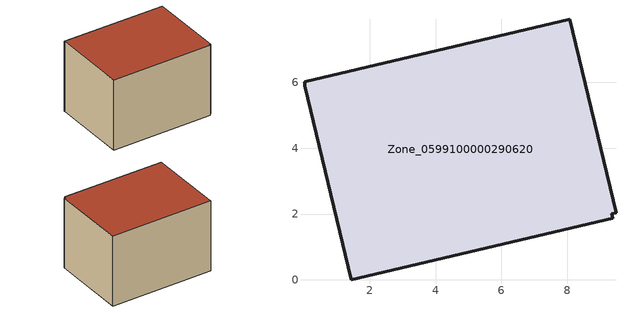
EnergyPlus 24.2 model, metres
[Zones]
Zone_0599100000290620
 floor ground (C_G): 0.02,6.01 8.08,7.92 9.48,2.04 9.35,2.01 9.38,1.88 1.44,0 0.03,5.89 z0
 wall outside (C_F): 9.48,2.04 8.08,7.92 0.02,6.01 0.03,5.89 1.44,0 9.38,1.88 9.35,2.01 9.48,2.04 z0:5.78
 roof outside (C_R): 8.08,7.92 0.02,6.01 0.03,5.89 1.44,0 9.38,1.88 9.35,2.01 9.48,2.04 z5.78
[BUILDING]
Pand.0599100000290620: North Axis=0; Terrain=City; Loads Convergence Tolerance Value=0.04; Temperature Convergence Tolerance Value=0.4; Solar Distribution=FullExterior; Maximum Number of Warmup Days=25; Minimum Number of Warmup Days=1
[Site:Location]
Rotterdam.The.Hague.AP_ZH_NLD Design_Conditions: Latitude=51.96; Longitude=4.45; Time Zone=1; Elevation=-4.5
[SITE:GROUNDTEMPERATURE:BUILDINGSURFACE]
18, 18, 18, 18, 18, 18, 18, 18, 18, 18, 18, 18
[MATERIAL] Thermal Absorptance=0.9; Solar Absorptance=0.7; Visible Absorptance=0.7
Name | Roughness | Thickness | Conductivity | Density | Specific Heat
G.TI.1965-1974 | MediumSmooth | 0.15 | 0.882353 | 540 | 1210
F.TI.1965-1974 | Rough | 0.3 | 0.697674 | 1920 | 840
R.TI.1965-1974 | MediumRough | 0.2 | 0.232558 | 1500 | 1000
[CONSTRUCTION]
C_G: G.TI.1965-1974
C_F: F.TI.1965-1974
C_R: R.TI.1965-1974
[ZONE]
Zone_0599100000290620: Type=1; Multiplier=1; Ceiling Height=Autocalculate; Volume=Autocalculate; Floor Area=autocalculate; Part of Total Floor Area=Yes
[ZONEINFILTRATION:DESIGNFLOWRATE]
Infil_Zone_0599100000290620: Zone or ZoneList or Space or SpaceList=Zone_0599100000290620; Schedule=AlwaysOn; Design Flow Rate Calculation Method=Flow/Area; Flow Rate per Floor Area=0.003; Constant Term Coefficient=1; Temperature Term Coefficient=0; Velocity Term Coefficient=0; Velocity Squared Term Coefficient=0
[HVACTEMPLATE:ZONE:IDEALLOADSAIRSYSTEM]
Zone_0599100000290620: Maximum Heating Supply Air Temperature=50; Minimum Cooling Supply Air Temperature=13; Maximum Heating Supply Air Humidity Ratio=0.0156; Minimum Cooling Supply Air Humidity Ratio=0.0077; Heating Limit=NoLimit; Cooling Limit=NoLimit; Dehumidification Control Type=ConstantSensibleHeatRatio; Cooling Sensible Heat Ratio=0.7; Dehumidification Setpoint=60; Humidification Control Type=None; Humidification Setpoint=30; Outdoor Air Method=None; Outdoor Air Flow Rate per Person=0.00944; Outdoor Air Flow Rate per Zone Floor Area=0; Outdoor Air Flow Rate per Zone=0; Demand Controlled Ventilation Type=None; Outdoor Air Economizer Type=NoEconomizer; Heat Recovery Type=None; Sensible Heat Recovery Effectiveness=0.7; Latent Heat Recovery Effectiveness=0.65
[ZONECONTROL:THERMOSTAT]
ThermostatControl_Zone_0599100000290620: Zone or ZoneList=Zone_0599100000290620; Control Type Schedule=DualSetpointControlType; Control 1=Thermostat_Zone_0599100000290620; Temperature Difference Between Cutout And Setpoint=0
[THERMOSTATSETPOINT:DUALSETPOINT]
Thermostat_Zone_0599100000290620: Heating Setpoint Temperature Schedule=HeatingSetpoint_Zone_0599100000290620; Cooling Setpoint Temperature Schedule=CoolingSetpoint_Zone_0599100000290620
[SCHEDULE:COMPACT]
HeatingSetpoint_Zone_0599100000290620: Through: 12/31, For: AllDays, Until: 24:00, 21
CoolingSetpoint_Zone_0599100000290620: Through: 12/31, For: AllDays, Until: 24:00, 24
DualSetpointControlType: Through: 12/31, For: AllDays, Until: 24:00, 4
AlwaysOn: Through: 12/31, For: AllDays, Until: 24:00, 1
